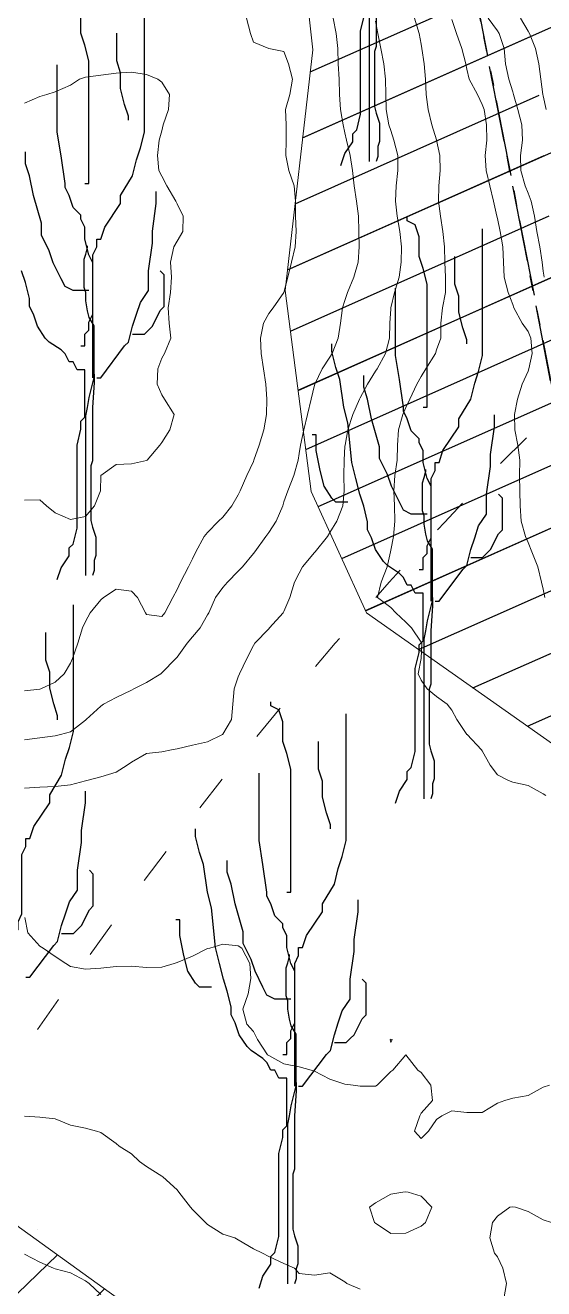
# Model space of a CAD drawing. Header units: centimetres. Extents: x 0 to 642158, y -847 to 649707.
# Drawn here: x 616841.27 to 616858.26, y 621189.58 to 621231.02 of the extents above; entities that cross this region are included whole.
import ezdxf

# ---------------------------------------------------------------- set-up
doc = ezdxf.new("R2010")
doc.units = ezdxf.units.CM
doc.header["$MEASUREMENT"] = 0
doc.linetypes.add('ACAD_ISO03W100', pattern=[30, 12, -18])
doc.linetypes.add('CENTERX2', pattern=[4, 2.5, -0.5, 0.5, -0.5])
for name, color, linetype, lineweight in [('MEV_flux_V', 7, 'Continuous', 15), ('MEV_schema paysager_V', 7, 'Continuous', 20), ('MEV_vegetal_V', 7, 'Continuous', 25), ('WAL_topographie 0.5', 253, 'Continuous', 20)]:
    doc.layers.add(name, color=color, linetype=linetype, lineweight=lineweight)
doc.layers.add('MEV_schema paysager_Ha', color=7, linetype='Continuous', lineweight=25, transparency=0.13)
doc.layers.add('SPW_parcellaire cadastral', color=7, linetype='CENTERX2', lineweight=25, true_color=0xff0542)
picture_1 = doc.add_image_def('image2.png', size_in_pixel=(6614, 11023))

# ---------------------------------------------------------------- blocks, each defined once
blk = doc.blocks.new('legende vegetal')
at = {"layer": 'MEV_vegetal_V'}
for points in [[(616851.518, 621226.224), (616851.648, 621226.613), (616851.908, 621227.003), (616851.908, 621227.263), (616852.037, 621227.393), (616852.167, 621227.912), (616852.167, 621230.64), (616852.298, 621231.159)], [(616852.461, 621226.359), (616852.461, 621231.6), (616852.516, 621231.874), (616852.57, 621232.201), (616852.735, 621232.856), (616852.735, 621234.549), (616852.57, 621234.822), (616852.516, 621235.04), (616852.461, 621235.368), (616852.461, 621235.641), (616852.406, 621235.804), (616852.406, 621236.732), (616852.461, 621236.897), (616852.516, 621237.115), (616852.516, 621237.169)], [(616852.735, 621232.965), (616852.735, 621232.692), (616852.68, 621231.874), (616852.68, 621230.126), (616852.625, 621229.963), (616852.625, 621228.161), (616852.68, 621227.942), (616852.735, 621227.779), (616852.789, 621227.615), (616852.789, 621227.014), (616852.735, 621226.851), (616852.735, 621226.523), (616852.68, 621226.359)], [(616843.13, 621225.629), (616843.26, 621225.629), (616843.26, 621229.655), (616843.13, 621230.175), (616843, 621230.564), (616843, 621231.214), (616842.87, 621231.603), (616842.611, 621231.733), (616842.611, 621231.863)], [(616843, 621220.304), (616843.13, 621220.304), (616843.13, 621220.693), (616843.26, 621220.823), (616843.26, 621221.083), (616843.39, 621221.343), (616843.39, 621223.291), (616843.52, 621223.551), (616843.52, 621223.81), (616843.65, 621223.81), (616843.78, 621224.2), (616844.299, 621224.979), (616844.299, 621225.239), (616844.689, 621225.889), (616844.819, 621226.408), (616844.949, 621226.798), (616845.079, 621227.317), (616845.079, 621231.473)], [(616844.559, 621227.707), (616844.559, 621227.837), (616844.43, 621228.226), (616844.299, 621228.746), (616844.299, 621229.266), (616844.17, 621229.655), (616844.17, 621230.564)], [(616843.39, 621219.265), (616843.39, 621223.031), (616843.26, 621223.291), (616843.13, 621223.81), (616843.13, 621224.2), (616843, 621224.46), (616843, 621224.59), (616842.74, 621224.849), (616842.611, 621225.239), (616842.48, 621225.499), (616842.48, 621225.629), (616842.351, 621226.538), (616842.221, 621227.317), (616842.221, 621229.525)], [(616842.221, 621212.641), (616842.351, 621213.03), (616842.611, 621213.42), (616842.611, 621213.68), (616842.74, 621213.81), (616842.87, 621214.329), (616842.87, 621217.056), (616843, 621217.576), (616843, 621217.836), (616843.13, 621217.966), (616843.13, 621219.524), (616842.87, 621219.524), (616842.74, 621219.784), (616842.611, 621219.784), (616842.48, 621220.044), (616842.351, 621220.174), (616841.961, 621220.434), (616841.831, 621220.563), (616841.571, 621220.953), (616841.441, 621221.343), (616841.311, 621221.603), (616841.311, 621221.862), (616841.181, 621222.382), (616841.051, 621222.771)], [(616843.26, 621222.122), (616842.74, 621222.122), (616842.48, 621222.252), (616842.351, 621222.511), (616842.091, 621223.031), (616841.961, 621223.421), (616841.701, 621223.94), (616841.701, 621224.33), (616841.441, 621225.239), (616841.311, 621225.889), (616841.181, 621226.278), (616841.181, 621226.668)], [(616843.52, 621219.265), (616843.65, 621219.265), (616844.43, 621220.304), (616844.559, 621220.434), (616844.689, 621220.953), (616844.819, 621221.343), (616844.949, 621221.732), (616845.209, 621222.122), (616845.209, 621222.771), (616845.339, 621223.68), (616845.339, 621224.07), (616845.469, 621224.979), (616845.469, 621225.369)], [(616854.215, 621218.301), (616854.345, 621218.301), (616854.345, 621222.327), (616854.215, 621222.847), (616854.086, 621223.237), (616854.086, 621223.886), (616853.955, 621224.275), (616853.696, 621224.405), (616853.696, 621224.536)], [(616854.086, 621212.976), (616854.215, 621212.976), (616854.215, 621213.365), (616854.345, 621213.495), (616854.345, 621213.755), (616854.475, 621214.015), (616854.475, 621215.963), (616854.605, 621216.223), (616854.605, 621216.482), (616854.735, 621216.482), (616854.865, 621216.872), (616855.385, 621217.651), (616855.385, 621217.912), (616855.774, 621218.561), (616855.905, 621219.08), (616856.034, 621219.47), (616856.164, 621219.989), (616856.164, 621224.146)], [(616843.164, 621212.776), (616843.164, 621218.017), (616843.219, 621218.29), (616843.273, 621218.618), (616843.437, 621219.273), (616843.437, 621220.966), (616843.273, 621221.238), (616843.219, 621221.457), (616843.164, 621221.785), (616843.164, 621222.057), (616843.109, 621222.221), (616843.109, 621223.149), (616843.164, 621223.313), (616843.219, 621223.531), (616843.219, 621223.586)], [(616855.644, 621220.379), (616855.644, 621220.509), (616855.515, 621220.899), (616855.385, 621221.418), (616855.385, 621221.938), (616855.255, 621222.327), (616855.255, 621223.237)], [(616844.689, 621220.693), (616845.079, 621220.693), (616845.209, 621220.823), (616845.339, 621220.953), (616845.599, 621221.473), (616845.729, 621221.603), (616845.729, 621222.642), (616845.599, 621222.771)], [(616854.475, 621211.937), (616854.475, 621215.703), (616854.345, 621215.963), (616854.215, 621216.482), (616854.215, 621216.872), (616854.086, 621217.132), (616854.086, 621217.262), (616853.825, 621217.522), (616853.696, 621217.912), (616853.566, 621218.171), (616853.566, 621218.301), (616853.436, 621219.21), (616853.306, 621219.989), (616853.306, 621222.198)], [(616853.306, 621205.313), (616853.436, 621205.702), (616853.696, 621206.092), (616853.696, 621206.352), (616853.825, 621206.482), (616853.955, 621207.001), (616853.955, 621209.729), (616854.086, 621210.248), (616854.086, 621210.508), (616854.215, 621210.638), (616854.215, 621212.196), (616853.955, 621212.196), (616853.825, 621212.456), (616853.696, 621212.456), (616853.566, 621212.716), (616853.436, 621212.846), (616853.046, 621213.106), (616852.916, 621213.236), (616852.656, 621213.625), (616852.526, 621214.015), (616852.396, 621214.275), (616852.396, 621214.534), (616852.267, 621215.054), (616852.136, 621215.444), (616852.006, 621215.963), (616851.877, 621216.482), (616851.747, 621217.781), (616851.616, 621218.301), (616851.487, 621219.21), (616851.357, 621219.6), (616851.227, 621220.119), (616851.227, 621220.379)], [(616843.437, 621219.382), (616843.437, 621219.109), (616843.383, 621218.29), (616843.383, 621216.543), (616843.328, 621216.379), (616843.328, 621214.578), (616843.383, 621214.359), (616843.437, 621214.195), (616843.492, 621214.032), (616843.492, 621213.431), (616843.437, 621213.267), (616843.437, 621212.939), (616843.383, 621212.776)], [(616854.345, 621214.794), (616853.825, 621214.794), (616853.566, 621214.924), (616853.436, 621215.184), (616853.176, 621215.703), (616853.046, 621216.093), (616852.786, 621216.613), (616852.786, 621217.002), (616852.526, 621217.912), (616852.396, 621218.561), (616852.267, 621218.95), (616852.267, 621219.34)], [(616854.605, 621211.937), (616854.735, 621211.937), (616855.515, 621212.976), (616855.644, 621213.106), (616855.774, 621213.625), (616855.905, 621214.015), (616856.034, 621214.405), (616856.294, 621214.794), (616856.294, 621215.444), (616856.424, 621216.353), (616856.424, 621216.743), (616856.554, 621217.651), (616856.554, 621218.041)], [(616851.747, 621215.184), (616851.357, 621215.184), (616851.227, 621215.314), (616850.967, 621215.703), (616850.837, 621216.223), (616850.707, 621216.872), (616850.707, 621217.392), (616850.577, 621217.392)], [(616854.249, 621205.448), (616854.249, 621210.689), (616854.304, 621210.963), (616854.358, 621211.29), (616854.523, 621211.945), (616854.523, 621213.638), (616854.358, 621213.911), (616854.304, 621214.129), (616854.249, 621214.457), (616854.249, 621214.73), (616854.194, 621214.893), (616854.194, 621215.821), (616854.249, 621215.986), (616854.304, 621216.204), (616854.304, 621216.258)], [(616855.774, 621213.365), (616856.164, 621213.365), (616856.294, 621213.495), (616856.424, 621213.625), (616856.684, 621214.145), (616856.814, 621214.275), (616856.814, 621215.314), (616856.684, 621215.444)], [(616854.523, 621212.054), (616854.523, 621211.781), (616854.468, 621210.963), (616854.468, 621209.215), (616854.413, 621209.052), (616854.413, 621207.25), (616854.468, 621207.031), (616854.523, 621206.868), (616854.577, 621206.704), (616854.577, 621206.103), (616854.523, 621205.94), (616854.523, 621205.612), (616854.468, 621205.448)], [(616840.676, 621200.644), (616840.806, 621200.644), (616840.806, 621201.033), (616840.936, 621201.163), (616840.936, 621201.423), (616841.066, 621201.683), (616841.066, 621203.631), (616841.195, 621203.891), (616841.195, 621204.15), (616841.325, 621204.15), (616841.456, 621204.54), (616841.975, 621205.319), (616841.975, 621205.579), (616842.365, 621206.229), (616842.495, 621206.748), (616842.625, 621207.138), (616842.755, 621207.657), (616842.755, 621211.813)], [(616842.235, 621208.047), (616842.235, 621208.177), (616842.105, 621208.567), (616841.975, 621209.086), (616841.975, 621209.606), (616841.845, 621209.995), (616841.845, 621210.904)], [(616849.745, 621202.394), (616849.875, 621202.394), (616849.875, 621206.421), (616849.745, 621206.94), (616849.616, 621207.33), (616849.616, 621207.979), (616849.486, 621208.369), (616849.226, 621208.499), (616849.226, 621208.629)], [(616849.616, 621197.069), (616849.745, 621197.069), (616849.745, 621197.459), (616849.875, 621197.589), (616849.875, 621197.848), (616850.006, 621198.108), (616850.006, 621200.056), (616850.135, 621200.316), (616850.135, 621200.576), (616850.265, 621200.576), (616850.395, 621200.966), (616850.915, 621201.745), (616850.915, 621202.005), (616851.305, 621202.654), (616851.435, 621203.173), (616851.564, 621203.563), (616851.694, 621204.083), (616851.694, 621208.239)], [(616851.174, 621204.472), (616851.174, 621204.602), (616851.045, 621204.992), (616850.915, 621205.511), (616850.915, 621206.031), (616850.785, 621206.421), (616850.785, 621207.33)], [(616850.006, 621196.03), (616850.006, 621199.797), (616849.875, 621200.056), (616849.745, 621200.576), (616849.745, 621200.966), (616849.616, 621201.225), (616849.616, 621201.355), (616849.355, 621201.615), (616849.226, 621202.005), (616849.096, 621202.265), (616849.096, 621202.394), (616848.966, 621203.303), (616848.836, 621204.083), (616848.836, 621206.291)], [(616841.195, 621199.605), (616841.325, 621199.605), (616842.105, 621200.644), (616842.235, 621200.774), (616842.365, 621201.293), (616842.495, 621201.683), (616842.625, 621202.072), (616842.885, 621202.462), (616842.885, 621203.112), (616843.014, 621204.02), (616843.014, 621204.41), (616843.144, 621205.319), (616843.144, 621205.709)], [(616848.836, 621189.406), (616848.966, 621189.796), (616849.226, 621190.186), (616849.226, 621190.445), (616849.355, 621190.575), (616849.486, 621191.094), (616849.486, 621193.822), (616849.616, 621194.342), (616849.616, 621194.601), (616849.745, 621194.731), (616849.745, 621196.29), (616849.486, 621196.29), (616849.355, 621196.549), (616849.226, 621196.549), (616849.096, 621196.81), (616848.966, 621196.939), (616848.576, 621197.199), (616848.446, 621197.329), (616848.186, 621197.718), (616848.056, 621198.108), (616847.926, 621198.368), (616847.926, 621198.628), (616847.797, 621199.147), (616847.667, 621199.537), (616847.536, 621200.056), (616847.407, 621200.576), (616847.277, 621201.875), (616847.147, 621202.394), (616847.017, 621203.303), (616846.887, 621203.693), (616846.757, 621204.213), (616846.757, 621204.472)], [(616849.875, 621198.887), (616849.355, 621198.887), (616849.096, 621199.017), (616848.966, 621199.277), (616848.706, 621199.797), (616848.576, 621200.186), (616848.316, 621200.706), (616848.316, 621201.096), (616848.056, 621202.005), (616847.926, 621202.654), (616847.797, 621203.044), (616847.797, 621203.434)], [(616842.365, 621201.033), (616842.755, 621201.033), (616842.885, 621201.163), (616843.014, 621201.293), (616843.275, 621201.813), (616843.404, 621201.943), (616843.404, 621202.982), (616843.275, 621203.112)], [(616850.135, 621196.03), (616850.265, 621196.03), (616851.045, 621197.069), (616851.174, 621197.199), (616851.305, 621197.718), (616851.435, 621198.108), (616851.564, 621198.498), (616851.825, 621198.887), (616851.825, 621199.537), (616851.954, 621200.446), (616851.954, 621200.836), (616852.084, 621201.745), (616852.084, 621202.135)], [(616847.277, 621199.277), (616846.887, 621199.277), (616846.757, 621199.407), (616846.497, 621199.797), (616846.367, 621200.316), (616846.237, 621200.966), (616846.237, 621201.485), (616846.107, 621201.485)], [(616849.779, 621189.541), (616849.779, 621194.783), (616849.834, 621195.056), (616849.889, 621195.383), (616850.053, 621196.039), (616850.053, 621197.731), (616849.889, 621198.004), (616849.834, 621198.222), (616849.779, 621198.55), (616849.779, 621198.823), (616849.725, 621198.987), (616849.725, 621199.915), (616849.779, 621200.079), (616849.834, 621200.297), (616849.834, 621200.352)], [(616851.305, 621197.459), (616851.694, 621197.459), (616851.825, 621197.589), (616851.954, 621197.718), (616852.214, 621198.238), (616852.344, 621198.368), (616852.344, 621199.407), (616852.214, 621199.537)], [(616850.053, 621196.148), (616850.053, 621195.875), (616849.998, 621195.056), (616849.998, 621193.309), (616849.943, 621193.145), (616849.943, 621191.343), (616849.998, 621191.125), (616850.053, 621190.961), (616850.107, 621190.797), (616850.107, 621190.197), (616850.053, 621190.033), (616850.053, 621189.705), (616849.998, 621189.541)]]:
    blk.add_lwpolyline(points, dxfattribs=at)

msp = doc.modelspace()

# ---------------------------------------------------------------- hatches: boundary and pattern name
at = {"layer": 'MEV_schema paysager_Ha', "transparency": 33554687}
h = msp.add_hatch(dxfattribs=at)
h.set_pattern_fill('ANSI31', color=60, scale=30, angle=359)
h.paths.add_polyline_path([(616757.324, 621259.849), (616760.155, 621257.242), (616760.982, 621256.726), (616761.085, 621254.97), (616761.292, 621252.904), (616762.739, 621251.355), (616766.252, 621247.429), (616776.276, 621240.095), (616803.635, 621221.386), (616814.775, 621210.573), (616832.211, 621197.985), (616844.965, 621188.786), (616864.899, 621172.406), (616872.703, 621166.356), (616874.496, 621164.947), (616886.002, 621150.276), (616883.932, 621149.958), (616881.224, 621149.639), (616872.465, 621156.485), (616855.742, 621169.779), (616840.293, 621183.152), (616825.694, 621194.945), (616802.145, 621212.096), (616783.054, 621227.818), (616772.886, 621235.766), (616764.994, 621244.141), (616758.559, 621250.209), (616756.434, 621253.911), (616755.706, 621255.731), (616755.584, 621257.613), (616755.706, 621258.644), (616756.92, 621259.615)])
h = msp.add_hatch(dxfattribs=at)
h.set_pattern_fill('ANSI31', color=60, scale=15, angle=359)
h.paths.add_polyline_path([(616757.324, 621259.849), (616760.155, 621257.242), (616760.982, 621256.726), (616761.085, 621254.97), (616761.292, 621252.904), (616762.739, 621251.355), (616766.252, 621247.429), (616776.276, 621240.095), (616803.635, 621221.386), (616814.775, 621210.573), (616832.211, 621197.985), (616844.965, 621188.786), (616864.899, 621172.406), (616872.703, 621166.356), (616874.496, 621164.947), (616886.002, 621150.276), (616883.932, 621149.958), (616881.75, 621152.337), (616874.75, 621159.908), (616858.874, 621173.092), (616842.557, 621186.029), (616828, 621196.997), (616806.346, 621214.81), (616786.102, 621230.091), (616775.767, 621237.806), (616766.25, 621245.564), (616760.173, 621251.167), (616760.132, 621253.928), (616759.25, 621255.916), (616756.75, 621257.606), (616755.706, 621258.644), (616756.92, 621259.615)])
h = msp.add_hatch(dxfattribs=at)
h.set_pattern_fill('ANSI31', color=60, scale=30, angle=339)
h.paths.add_polyline_path([(616862.962, 621246.289), (616857.147, 621240.295), (616852.696, 621237.933), (616849.152, 621236.662), (616850.152, 621235.118), (616850.697, 621230.214), (616849.788, 621222.313), (616850.641, 621215.728), (616852.453, 621211.744), (616860.292, 621206.22), (616863.824, 621202.122), (616868.047, 621193.445), (616872.152, 621182.188), (616875.488, 621174.036), (616875.777, 621168.361), (616875.862, 621167.124), (616887.302, 621151.25), (616889.214, 621150.707), (616890.125, 621152.107), (616890.546, 621158.761), (616889.775, 621163.873), (616887.463, 621170.877), (616878.005, 621199.528), (616875.176, 621208.606), (616872.199, 621216.939), (616869.52, 621224.231), (616866.84, 621238.666), (616865.947, 621242.833), (616865.054, 621244.618)])
h = msp.add_hatch(dxfattribs=at)
h.set_pattern_fill('ANSI31', color=60, scale=15, angle=339)
h.paths.add_polyline_path([(616857.147, 621240.295), (616852.696, 621237.933), (616849.152, 621236.662), (616850.152, 621235.118), (616850.697, 621230.214), (616849.788, 621222.313), (616850.641, 621215.728), (616852.453, 621211.744), (616860.292, 621206.22), (616863.824, 621202.122), (616868.047, 621193.445), (616872.152, 621182.188), (616875.488, 621174.036), (616875.777, 621168.361), (616875.862, 621167.124), (616887.302, 621151.25), (616889.214, 621150.707), (616890.125, 621152.107), (616882.602, 621164), (616880.351, 621172.959), (616875.076, 621189.75), (616870.393, 621199.997), (616858.823, 621220.25)])

# ---------------------------------------------------------------- linework, layer by layer
at = {"layer": 'MEV_flux_V', "color": 30, "linetype": 'ACAD_ISO03W100', "ltscale": 0.1}
msp.add_lwpolyline([(616830.983, 621179.418, -0.156904), (616888.687, 621240.95, -0.178609)], format="xyb", dxfattribs=at)
at = {"layer": 'MEV_schema paysager_V', "color": 60}
for points in [[(616757.378, 621259.89), (616759.489, 621257.843), (616761.096, 621255.734), (616761.292, 621252.904), (616762.739, 621251.355), (616766.252, 621247.429), (616776.276, 621240.095), (616803.635, 621221.386), (616814.775, 621210.573), (616832.211, 621197.985), (616844.965, 621188.786), (616864.899, 621172.406), (616872.703, 621166.356), (616874.097, 621165.6), (616885.131, 621151.31)], [(616849.152, 621236.662), (616850.152, 621235.118), (616850.697, 621230.214), (616849.788, 621222.313), (616850.641, 621215.728), (616852.453, 621211.744), (616860.292, 621206.22), (616863.824, 621202.122), (616868.047, 621193.445), (616872.152, 621182.188), (616875.488, 621174.036), (616875.777, 621168.361), (616875.862, 621166.868), (616887.5, 621151.039)]]:
    msp.add_lwpolyline(points, dxfattribs=at)
at = {"layer": 'MEV_vegetal_V'}
msp.add_lwpolyline([(616841.662, 621191.527), (616841.662, 621191.527)], dxfattribs=at)
at = {"layer": 'SPW_parcellaire cadastral'}
for points in [[(616759.547, 621253.317), (616769.052, 621263.236), (616807.471, 621257.591), (616853.21, 621251.95), (616855.188, 621236.398), (616860.014, 621211.506), (616871.754, 621169.863), (616875.83, 621158.333), (616880.257, 621148.971), (616874.289, 621147.611), (616838.405, 621188.897), (616792.367, 621225.886), (616769.031, 621243.825), (616759.547, 621253.317)], [(616759.547, 621253.317), (616769.031, 621243.825), (616792.367, 621225.886), (616838.405, 621188.897), (616874.289, 621147.611), (616880.257, 621148.971), (616875.83, 621158.333), (616871.754, 621169.863), (616860.014, 621211.506), (616855.188, 621236.398), (616853.21, 621251.95), (616866.215, 621247.765), (616874.077, 621241.92), (616881.234, 621232.553), (616885.867, 621223.79), (616890.69, 621210.508), (616901.351, 621171.858)]]:
    msp.add_lwpolyline(points, dxfattribs=at)
at = {"layer": 'WAL_topographie 0.5'}
for points in [[(616848.519, 621231.25), (616848.657, 621230.75), (616848.75, 621230.464), (616849.25, 621230.25), (616849.25, 621230.25), (616849.75, 621230.154), (616849.897, 621229.75), (616850.033, 621229.25), (616849.945, 621228.75), (616849.801, 621228.25), (616849.822, 621227.75), (616849.823, 621227.25), (616849.808, 621226.75), (616849.912, 621226.25), (616850.083, 621225.75), (616850.133, 621225.25), (616850.132, 621224.75), (616850.149, 621224.25), (616850.113, 621223.75), (616850.002, 621223.25), (616849.881, 621222.75), (616849.75, 621222.25), (616849.75, 621222.25), (616849.393, 621221.75), (616849.25, 621221.558), (616849.077, 621221.25), (616848.984, 621220.75), (616848.999, 621220.25), (616849.078, 621219.75), (616849.158, 621219.25), (616849.194, 621218.75), (616849.176, 621218.25), (616849.086, 621217.75), (616848.94, 621217.25), (616848.767, 621216.75), (616848.75, 621216.71), (616848.532, 621216.25), (616848.311, 621215.75), (616848.25, 621215.613), (616848.042, 621215.25), (616847.75, 621214.888), (616847.608, 621214.75), (616847.25, 621214.385), (616847.134, 621214.25), (616846.866, 621213.75), (616846.75, 621213.521), (616846.626, 621213.25), (616846.36, 621212.75), (616846.25, 621212.506), (616846.105, 621212.25), (616845.846, 621211.75), (616845.75, 621211.625), (616845.25, 621211.691), (616845.214, 621211.75), (616844.955, 621212.25), (616844.75, 621212.46), (616844.25, 621212.526), (616843.839, 621212.25), (616843.75, 621212.176), (616843.395, 621211.75), (616843.25, 621211.466), (616843.153, 621211.25), (616842.995, 621210.75), (616842.825, 621210.25), (616842.75, 621210.097), (616842.546, 621209.75), (616842.25, 621209.47), (616841.782, 621209.25)], [(616851.361, 621231.25), (616851.457, 621230.75), (616851.516, 621230.25), (616851.528, 621229.75), (616851.56, 621229.25), (616851.573, 621228.75), (616851.602, 621228.25), (616851.696, 621227.75), (616851.75, 621227.485), (616851.802, 621227.25), (616851.916, 621226.75), (616851.997, 621226.25), (616852.055, 621225.75), (616852.132, 621225.25), (616852.19, 621224.75), (616852.209, 621224.25), (616852.216, 621223.75), (616852.182, 621223.25), (616852.037, 621222.75), (616851.83, 621222.25), (616851.75, 621221.993), (616851.668, 621221.75), (616851.602, 621221.25), (616851.531, 621220.75), (616851.327, 621220.25), (616851.25, 621220.126), (616851.003, 621219.75), (616850.764, 621219.25), (616850.75, 621219.207), (616850.645, 621218.75), (616850.526, 621218.25), (616850.398, 621217.75), (616850.294, 621217.25), (616850.25, 621216.972), (616850.213, 621216.75), (616850.079, 621216.25), (616849.873, 621215.75), (616849.75, 621215.382), (616849.709, 621215.25), (616849.496, 621214.75), (616849.25, 621214.382), (616849.157, 621214.25), (616848.796, 621213.75), (616848.75, 621213.693), (616848.388, 621213.25), (616848.25, 621213.116), (616847.898, 621212.75), (616847.75, 621212.58), (616847.507, 621212.25), (616847.285, 621211.75), (616847.25, 621211.685), (616847.009, 621211.25), (616846.75, 621210.961), (616846.576, 621210.75), (616846.25, 621210.294), (616846.204, 621210.25), (616845.75, 621209.773), (616845.713, 621209.75), (616845.25, 621209.464), (616844.834, 621209.25), (616844.75, 621209.214), (616844.25, 621208.966), (616843.835, 621208.75), (616843.75, 621208.687), (616843.272, 621208.25), (616843.25, 621208.226), (616842.75, 621207.842), (616842.424, 621207.75)], [(616852.75, 621231.145), (616852.83, 621230.75), (616852.931, 621230.25), (616853.026, 621229.75), (616853.083, 621229.25), (616853.093, 621228.75), (616853.096, 621228.25), (616853.186, 621227.75), (616853.25, 621227.566), (616853.355, 621227.25), (616853.479, 621226.75), (616853.486, 621226.25), (616853.433, 621225.75), (616853.412, 621225.25), (616853.46, 621224.75), (616853.549, 621224.25), (616853.602, 621223.75), (616853.596, 621223.25), (616853.527, 621222.75), (616853.378, 621222.25), (616853.252, 621221.75), (616853.25, 621221.714), (616853.225, 621221.25), (616853.21, 621220.75), (616853.074, 621220.25), (616852.802, 621219.75), (616852.75, 621219.67), (616852.491, 621219.25), (616852.25, 621218.797), (616852.224, 621218.75), (616852.009, 621218.25), (616851.842, 621217.75), (616851.752, 621217.25), (616851.75, 621217.212), (616851.726, 621216.75), (616851.716, 621216.25), (616851.723, 621215.75), (616851.677, 621215.25), (616851.481, 621214.75), (616851.25, 621214.375), (616851.177, 621214.25), (616850.776, 621213.75), (616850.75, 621213.721), (616850.358, 621213.25), (616850.25, 621213.049), (616850.099, 621212.75), (616849.944, 621212.25), (616849.75, 621211.794), (616849.722, 621211.75), (616849.273, 621211.25), (616849.25, 621211.224), (616848.796, 621210.75), (616848.75, 621210.67), (616848.535, 621210.25), (616848.291, 621209.75), (616848.25, 621209.65), (616848.124, 621209.25), (616848.078, 621208.75), (616848.031, 621208.25), (616847.75, 621207.771), (616847.733, 621207.75), (616847.25, 621207.51), (616846.75, 621207.409), (616846.25, 621207.28), (616846.06, 621207.25), (616845.75, 621207.192), (616845.25, 621207.137), (616844.75, 621206.851), (616844.617, 621206.75), (616844.25, 621206.519), (616843.75, 621206.368), (616843.286, 621206.25)], [(616854.028, 621231.25), (616854.185, 621230.75), (616854.25, 621230.392), (616854.275, 621230.25), (616854.342, 621229.75), (616854.386, 621229.25), (616854.413, 621228.75), (616854.478, 621228.25), (616854.598, 621227.75), (616854.75, 621227.262), (616854.754, 621227.25), (616854.861, 621226.75), (616854.866, 621226.25), (616854.823, 621225.75), (616854.819, 621225.25), (616854.88, 621224.75), (616854.959, 621224.25), (616855.01, 621223.75), (616855.025, 621223.25), (616855.046, 621222.75), (616855.044, 621222.25), (616854.944, 621221.75), (616854.891, 621221.25), (616854.888, 621220.75), (616854.75, 621220.367), (616854.715, 621220.25), (616854.406, 621219.75), (616854.25, 621219.5), (616854.101, 621219.25), (616853.879, 621218.75), (616853.75, 621218.482), (616853.652, 621218.25), (616853.506, 621217.75), (616853.471, 621217.25), (616853.458, 621216.75), (616853.39, 621216.25), (616853.351, 621215.75), (616853.369, 621215.25), (616853.39, 621214.75), (616853.342, 621214.25), (616853.25, 621213.806), (616853.239, 621213.75), (616853.137, 621213.25), (616852.941, 621212.75), (616852.816, 621212.25), (616853.25, 621211.926), (616853.414, 621211.75), (616853.75, 621211.443), (616853.934, 621211.25), (616854.25, 621210.784), (616854.271, 621210.75), (616854.25, 621210.25), (616854.25, 621210.25), (616854.148, 621209.75), (616854.25, 621209.534), (616854.445, 621209.25), (616854.75, 621209.003), (616855.101, 621208.75), (616855.25, 621208.552), (616855.412, 621208.25), (616855.75, 621207.759), (616855.757, 621207.75), (616856.231, 621207.25), (616856.25, 621207.225), (616856.514, 621206.75), (616856.75, 621206.435), (616857.107, 621206.25), (616857.25, 621206.197), (616857.75, 621206.082), (616858.25, 621205.814), (616858.329, 621205.75)], [(616855.25, 621231.202), (616855.406, 621230.75), (616855.58, 621230.25), (616855.711, 621229.75), (616855.75, 621229.578), (616855.825, 621229.25), (616856.096, 621228.75), (616856.25, 621228.419), (616856.313, 621228.25), (616856.394, 621227.75), (616856.398, 621227.25), (616856.351, 621226.75), (616856.381, 621226.25), (616856.496, 621225.75), (616856.621, 621225.25), (616856.733, 621224.75), (616856.75, 621224.68), (616856.839, 621224.25), (616856.92, 621223.75), (616856.943, 621223.25), (616856.973, 621222.75), (616857.095, 621222.25), (616857.25, 621221.856), (616857.285, 621221.75), (616857.555, 621221.25), (616857.75, 621220.974), (616857.846, 621220.75), (616857.889, 621220.25), (616857.772, 621219.75), (616857.75, 621219.673), (616857.556, 621219.25), (616857.402, 621218.75), (616857.304, 621218.25), (616857.315, 621217.75), (616857.419, 621217.25), (616857.479, 621216.75), (616857.474, 621216.25), (616857.478, 621215.75), (616857.489, 621215.25), (616857.53, 621214.75), (616857.663, 621214.25), (616857.75, 621214.055), (616857.879, 621213.75), (616858.067, 621213.25), (616858.189, 621212.75), (616858.25, 621212.524), (616858.307, 621212.25)], [(616856.44, 621231.25), (616856.75, 621230.835), (616856.802, 621230.75), (616856.964, 621230.25), (616857.013, 621229.75), (616857.121, 621229.25), (616857.25, 621228.838), (616857.273, 621228.75), (616857.42, 621228.25), (616857.55, 621227.75), (616857.57, 621227.25), (616857.507, 621226.75), (616857.514, 621226.25), (616857.657, 621225.75), (616857.75, 621225.505), (616857.855, 621225.25), (616857.964, 621224.75), (616858.039, 621224.25), (616858.143, 621223.75), (616858.215, 621223.25), (616858.25, 621222.956), (616858.278, 621222.75)], [(616857.504, 621231.25), (616857.75, 621230.824), (616857.795, 621230.75), (616857.999, 621230.25), (616858.103, 621229.75), (616858.166, 621229.25), (616858.238, 621228.75), (616858.25, 621228.698), (616858.345, 621228.25)], [(616841.25, 621228.458), (616841.75, 621228.683), (616841.984, 621228.75), (616842.25, 621228.837), (616842.75, 621229.056), (616843.054, 621229.25), (616843.25, 621229.317), (616843.75, 621229.379), (616844.25, 621229.443), (616844.75, 621229.48), (616845.25, 621229.403), (616845.612, 621229.25), (616845.75, 621229.146), (616845.998, 621228.75), (616845.965, 621228.25), (616845.794, 621227.75), (616845.75, 621227.554), (616845.663, 621227.25), (616845.603, 621226.75), (616845.65, 621226.25), (616845.75, 621226.066), (616845.914, 621225.75), (616846.204, 621225.25), (616846.25, 621225.156), (616846.45, 621224.75), (616846.432, 621224.25), (616846.25, 621223.934), (616846.146, 621223.75), (616846.03, 621223.25), (616846.061, 621222.75), (616846.034, 621222.25), (616845.96, 621221.75), (616845.988, 621221.25), (616846.043, 621220.75), (616845.837, 621220.25), (616845.75, 621220.096), (616845.616, 621219.75), (616845.597, 621219.25), (616845.75, 621218.895), (616845.832, 621218.75), (616846.155, 621218.25), (616846.006, 621217.75), (616845.75, 621217.33), (616845.687, 621217.25), (616845.272, 621216.75), (616845.25, 621216.738), (616844.75, 621216.627), (616844.25, 621216.608), (616843.75, 621216.25), (616843.75, 621216.25), (616843.735, 621215.75), (616843.539, 621215.25), (616843.25, 621214.901), (616842.75, 621214.802), (616842.25, 621215.02), (616841.964, 621215.25), (616841.75, 621215.456), (616841.25, 621215.438)], [(616841.782, 621209.25), (616841.75, 621209.237), (616841.25, 621209.183)], [(616842.424, 621207.75), (616842.25, 621207.715), (616841.75, 621207.646), (616841.25, 621207.583)], [(616843.286, 621206.25), (616843.25, 621206.24), (616842.75, 621206.107), (616842.25, 621206.051), (616841.75, 621206.027), (616841.25, 621205.991)], [(616854.484, 621194.75), (616854.25, 621194.508), (616854.034, 621194.75), (616854.205, 621195.25), (616854.25, 621195.333), (616854.616, 621195.75), (616854.567, 621196.25), (616854.25, 621196.673), (616854.135, 621196.75), (616853.75, 621197.25), (616853.315, 621196.75), (616853.25, 621196.703), (616852.811, 621196.25), (616852.75, 621196.221), (616852.25, 621196.22), (616852.023, 621196.25), (616851.75, 621196.291), (616851.25, 621196.457), (616850.75, 621196.713), (616850.645, 621196.75), (616850.25, 621196.859), (616849.75, 621196.959), (616849.25, 621197.223), (616849.213, 621197.25), (616848.888, 621197.75), (616848.75, 621198.017), (616848.536, 621198.25), (616848.398, 621198.75), (616848.581, 621199.25), (616848.661, 621199.75), (616848.636, 621200.25), (616848.375, 621200.75), (616848.25, 621200.824), (616847.75, 621200.878), (616847.319, 621200.75), (616847.25, 621200.732), (616846.75, 621200.483), (616846.25, 621200.28), (616846.155, 621200.25), (616845.75, 621200.127), (616845.25, 621200.113), (616844.75, 621200.154), (616844.25, 621200.147), (616843.75, 621200.093), (616843.25, 621200.061), (616842.75, 621200.15), (616842.607, 621200.25), (616842.25, 621200.48), (616841.863, 621200.75), (616841.75, 621200.817), (616841.356, 621201.25), (616841.254, 621201.75)], [(616853.25, 621197.65), (616853.296, 621197.75), (616853.25, 621197.765), (616853.233, 621197.75), (616853.25, 621197.65)], [(616858.454, 621196.25), (616858.25, 621196.188), (616857.75, 621195.917), (616857.25, 621195.824), (616856.988, 621195.75), (616856.75, 621195.667), (616856.25, 621195.357), (616855.75, 621195.353), (616855.25, 621195.414), (616854.922, 621195.25), (616854.75, 621195.134), (616854.484, 621194.75)], [(616852.25, 621189.567), (616851.81, 621189.75), (616851.75, 621189.808), (616851.25, 621190.098), (616850.75, 621190.021), (616850.25, 621190.083), (616850.098, 621190.25), (616849.75, 621190.404), (616849.25, 621190.638), (616849.046, 621190.75), (616848.75, 621190.89), (616848.25, 621191.179), (616848.136, 621191.25), (616847.75, 621191.373), (616847.25, 621191.68), (616847.177, 621191.75), (616846.75, 621192.177), (616846.688, 621192.25), (616846.307, 621192.75), (616846.25, 621192.821), (616845.782, 621193.25), (616845.75, 621193.275), (616845.25, 621193.588), (616845.018, 621193.75), (616844.75, 621194.003), (616844.35, 621194.25), (616844.25, 621194.338), (616843.75, 621194.698), (616843.603, 621194.75), (616843.25, 621194.841), (616842.75, 621194.947), (616842.25, 621195.156), (616841.75, 621195.2), (616841.25, 621195.237)], [(616854.25, 621191.633), (616854.386, 621191.75), (616854.6, 621192.25), (616854.25, 621192.615), (616853.817, 621192.75), (616853.75, 621192.758), (616853.65, 621192.75), (616853.25, 621192.681), (616852.75, 621192.401), (616852.555, 621192.25), (616852.722, 621191.75), (616852.75, 621191.725), (616853.25, 621191.391), (616853.75, 621191.402), (616854.25, 621191.633)], [(616858.521, 621191.75), (616858.25, 621191.841), (616857.75, 621192.112), (616857.337, 621192.25), (616857.25, 621192.269), (616857.159, 621192.25), (616856.75, 621191.96), (616856.588, 621191.75), (616856.5, 621191.25), (616856.655, 621190.75), (616856.75, 621190.621), (616856.924, 621190.25), (616857.046, 621189.75), (616856.953, 621189.25), (616856.75, 621188.894), (616856.662, 621188.75)], [(616843.75, 621189.39), (616843.362, 621189.75), (616843.25, 621189.836), (616842.75, 621190.097), (616842.25, 621190.233), (616842.2, 621190.25), (616841.75, 621190.449), (616841.25, 621190.71)]]:
    msp.add_lwpolyline(points, dxfattribs=at)

# ---------------------------------------------------------------- block references
at = {"layer": 'MEV_vegetal_V'}
msp.add_blockref('legende vegetal', (0.098, 0.193), dxfattribs=at)

# ---------------------------------------------------------------- pictures from other files: only their frames are drawn
image = msp.add_image(picture_1, insert=(616830.845, 620745.783), size_in_units=(429.466, 715.756), dxfattribs=dict(brightness=75))
image.dxf.flags = 7

doc.saveas('drawing.dxf')
